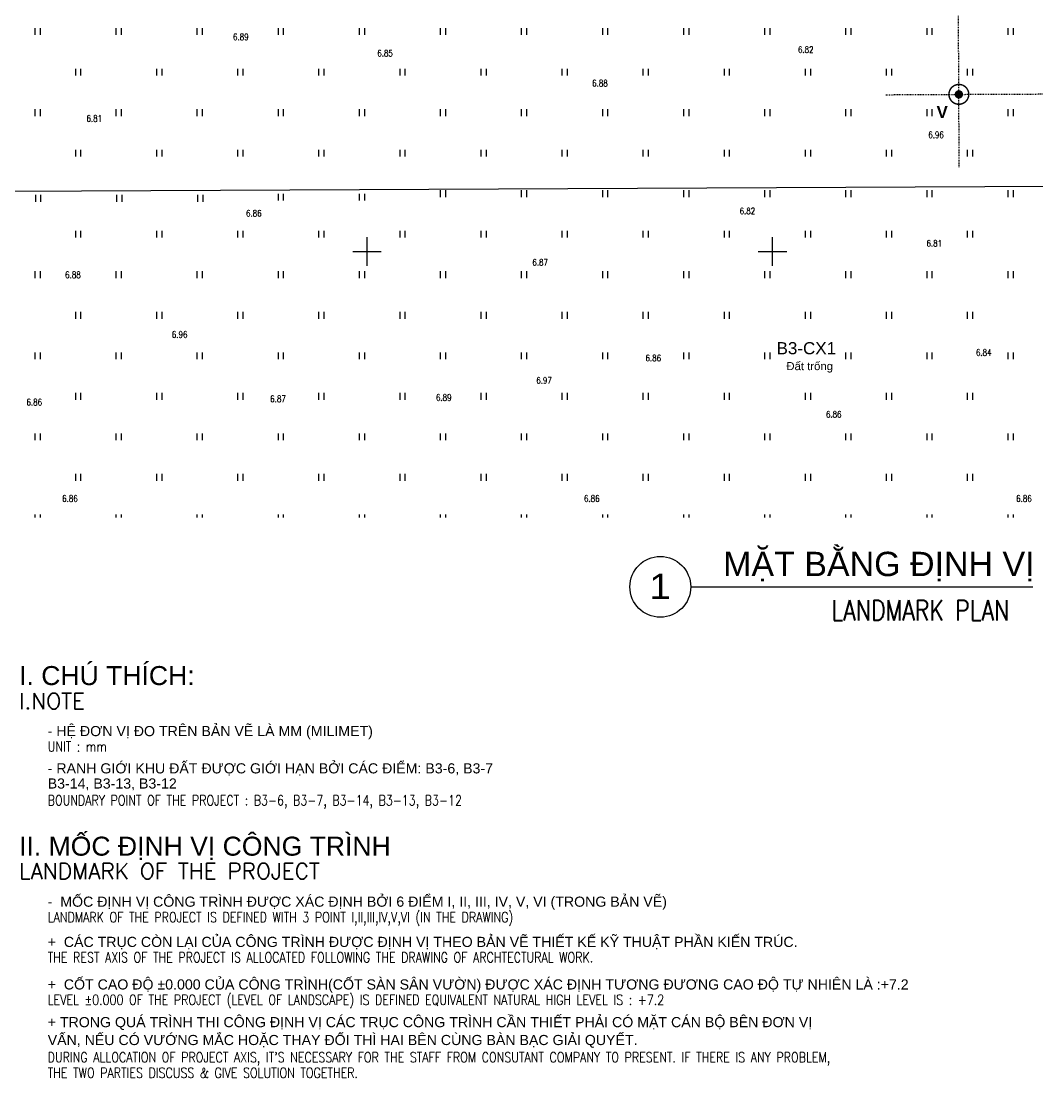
# Model space of a CAD drawing. Header units: millimetres. Extents: x 581430 to 583682, y 2329840 to 2330113.
# Drawn here: x 581493.2 to 581618.4, y 2329848.1 to 2329978.4 of the extents above; entities that cross this region are included whole.
import ezdxf
from ezdxf.xclip import XClip

# ---------------------------------------------------------------- set-up
doc = ezdxf.new("R2010")
doc.units = ezdxf.units.MM
doc.header["$LTSCALE"] = 0.001
doc.header["$MEASUREMENT"] = 0
doc.header["$XCLIPFRAME"] = 0
doc.linetypes.add('CENTER2', pattern=[1.125, 0.75, -0.125, 0.125, -0.125])
for name, color, linetype in [('03-TXT', 3, 'Continuous'), ('A-CEN', 1, 'CENTER2'), ('A-MARK', 7, 'Continuous'), ('Existing map', 250, 'Continuous'), ('IDEA_Text', 8, 'Continuous'), ('Red line', 1, 'Continuous'), ('TEXT VIET', 7, 'Continuous'), ('TOA DO', 7, 'Continuous')]:
    doc.layers.add(name, color=color, linetype=linetype)
doc.layers.add('EText', color=167, linetype='Continuous', lineweight=5)
doc.layers.add('TEXT VN1', color=7, linetype='Continuous', lineweight=13)
doc.styles.add('Arial', font='arial.ttf')
doc.styles.add('arial-2', font='arial.ttf')
doc.styles.add('arial-3', font='romans.shx', dxfattribs={"width": 0.7})
doc.styles.add('CHU', font='', dxfattribs={"height": 1.5})
doc.styles.add('DC', font='romans.shx', dxfattribs={"width": 0.8, "height": 0.8})
doc.styles.add('new block$0$giao thong chuan 28 06$0$giao thong chuan$0$giao thongsua theo ssd$0$giao thong canh quan$0$giao thong$0$VNARIALNARROW', font='')
doc.styles.add('style1', font='romans.shx')
doc.styles.get('CHU').set_extended_font_data('.VnArial')
doc.styles.get('new block$0$giao thong chuan 28 06$0$giao thong chuan$0$giao thongsua theo ssd$0$giao thong canh quan$0$giao thong$0$VNARIALNARROW').set_extended_font_data('.VnArialH', bold=True)

# ---------------------------------------------------------------- blocks, each defined once
blk = doc.blocks.new('Existing map')
at = {"layer": 'Existing map'}
for p, q in [((-235.9457331243902, -109.9018552773632), (-235.9457331243902, -110.7462612888776)), ((-235.2957331242505, -109.9018552773632), (-235.2957331242505, -110.7462612888776)), ((-225.9457331243902, -109.9018552773632), (-225.9457331243902, -110.7462612888776)), ((-225.2957331242505, -109.9018552773632), (-225.2957331242505, -110.7462612888776)), ((-215.9457331243902, -109.9018552773632), (-215.9457331243902, -110.7462612888776)), ((-215.2957331242505, -109.9018552773632), (-215.2957331242505, -110.7462612888776)), ((-205.9457331243902, -109.9018552773632), (-205.9457331243902, -110.7462612888776)), ((-205.2957331242505, -109.9018552773632), (-205.2957331242505, -110.7462612888776)), ((-195.9457331243902, -109.9018552773632), (-195.9457331243902, -110.7462612888776)), ((-195.2957331242505, -109.9018552773632), (-195.2957331242505, -110.7462612888776)), ((-185.9457331243902, -109.9018552773632), (-185.9457331243902, -110.7462612888776)), ((-185.2957331242505, -109.9018552773632), (-185.2957331242505, -110.7462612888776)), ((-175.9457331243902, -109.9018552773632), (-175.9457331243902, -110.7462612888776)), ((-175.2957331242505, -109.9018552773632), (-175.2957331242505, -110.7462612888776)), ((-165.9457331243902, -109.9018552773632), (-165.9457331243902, -110.7462612888776)), ((-165.2957331242505, -109.9018552773632), (-165.2957331242505, -110.7462612888776)), ((-155.9457331243902, -109.9018552773632), (-155.9457331243902, -110.7462612888776)), ((-155.2957331242505, -109.9018552773632), (-155.2957331242505, -110.7462612888776)), ((-145.9457331243902, -109.9018552773632), (-145.9457331243902, -110.7462612888776)), ((-145.2957331242505, -109.9018552773632), (-145.2957331242505, -110.7462612888776)), ((-135.9457331243902, -109.9018552773632), (-135.9457331243902, -110.7462612888776)), ((-135.2957331242505, -109.9018552773632), (-135.2957331242505, -110.7462612888776)), ((-125.9457331243902, -109.9018552773632), (-125.9457331243902, -110.7462612888776)), ((-125.2957331242505, -109.9018552773632), (-125.2957331242505, -110.7462612888776)), ((-115.9457331243902, -109.9018552773632), (-115.9457331243902, -110.7462612888776)), ((-115.2957331242505, -109.9018552773632), (-115.2957331242505, -110.7462612888776)), ((-230.9457331243902, -114.9018552773632), (-230.9457331243902, -115.7462612888776)), ((-230.2957331242505, -114.9018552773632), (-230.2957331242505, -115.7462612888776)), ((-220.9457331243902, -114.9018552773632), (-220.9457331243902, -115.7462612888776)), ((-220.2957331242505, -114.9018552773632), (-220.2957331242505, -115.7462612888776)), ((-210.9457331243902, -114.9018552773632), (-210.9457331243902, -115.7462612888776)), ((-210.2957331242505, -114.9018552773632), (-210.2957331242505, -115.7462612888776)), ((-200.9457331243902, -114.9018552773632), (-200.9457331243902, -115.7462612888776)), ((-200.2957331242505, -114.9018552773632), (-200.2957331242505, -115.7462612888776)), ((-190.9457331243902, -114.9018552773632), (-190.9457331243902, -115.7462612888776)), ((-190.2957331242505, -114.9018552773632), (-190.2957331242505, -115.7462612888776)), ((-180.9457331243902, -114.9018552773632), (-180.9457331243902, -115.7462612888776)), ((-180.2957331242505, -114.9018552773632), (-180.2957331242505, -115.7462612888776)), ((-170.9457331243902, -114.9018552773632), (-170.9457331243902, -115.7462612888776)), ((-170.2957331242505, -114.9018552773632), (-170.2957331242505, -115.7462612888776)), ((-160.9457331243902, -114.9018552773632), (-160.9457331243902, -115.7462612888776)), ((-160.2957331242505, -114.9018552773632), (-160.2957331242505, -115.7462612888776)), ((-150.9457331243902, -114.9018552773632), (-150.9457331243902, -115.7462612888776)), ((-150.2957331242505, -114.9018552773632), (-150.2957331242505, -115.7462612888776)), ((-140.9457331243902, -114.9018552773632), (-140.9457331243902, -115.7462612888776)), ((-140.2957331242505, -114.9018552773632), (-140.2957331242505, -115.7462612888776)), ((-130.9457331243902, -114.9018552773632), (-130.9457331243902, -115.7462612888776)), ((-130.2957331242505, -114.9018552773632), (-130.2957331242505, -115.7462612888776)), ((-120.9457331243902, -114.9018552773632), (-120.9457331243902, -115.7462612888776)), ((-120.2957331242505, -114.9018552773632), (-120.2957331242505, -115.7462612888776)), ((-235.9457331243902, -119.9018552773632), (-235.9457331243902, -120.7462612888776)), ((-235.2957331242505, -119.9018552773632), (-235.2957331242505, -120.7462612888776)), ((-225.9457331243902, -119.9018552773632), (-225.9457331243902, -120.7462612888776)), ((-225.2957331242505, -119.9018552773632), (-225.2957331242505, -120.7462612888776)), ((-215.9457331243902, -119.9018552773632), (-215.9457331243902, -120.7462612888776)), ((-215.2957331242505, -119.9018552773632), (-215.2957331242505, -120.7462612888776)), ((-205.9457331243902, -119.9018552773632), (-205.9457331243902, -120.7462612888776)), ((-205.2957331242505, -119.9018552773632), (-205.2957331242505, -120.7462612888776)), ((-195.9457331243902, -119.9018552773632), (-195.9457331243902, -120.7462612888776)), ((-195.2957331242505, -119.9018552773632), (-195.2957331242505, -120.7462612888776)), ((-185.9457331243902, -119.9018552773632), (-185.9457331243902, -120.7462612888776)), ((-185.2957331242505, -119.9018552773632), (-185.2957331242505, -120.7462612888776)), ((-175.9457331243902, -119.9018552773632), (-175.9457331243902, -120.7462612888776)), ((-175.2957331242505, -119.9018552773632), (-175.2957331242505, -120.7462612888776)), ((-165.9457331243902, -119.9018552773632), (-165.9457331243902, -120.7462612888776)), ((-165.2957331242505, -119.9018552773632), (-165.2957331242505, -120.7462612888776)), ((-155.9457331243902, -119.9018552773632), (-155.9457331243902, -120.7462612888776)), ((-155.2957331242505, -119.9018552773632), (-155.2957331242505, -120.7462612888776)), ((-145.9457331243902, -119.9018552773632), (-145.9457331243902, -120.7462612888776)), ((-145.2957331242505, -119.9018552773632), (-145.2957331242505, -120.7462612888776)), ((-135.9457331243902, -119.9018552773632), (-135.9457331243902, -120.7462612888776)), ((-135.2957331242505, -119.9018552773632), (-135.2957331242505, -120.7462612888776)), ((-125.9457331243902, -119.9018552773632), (-125.9457331243902, -120.7462612888776)), ((-125.2957331242505, -119.9018552773632), (-125.2957331242505, -120.7462612888776)), ((-115.9457331243902, -119.9018552773632), (-115.9457331243902, -120.7462612888776)), ((-115.2957331242505, -119.9018552773632), (-115.2957331242505, -120.7462612888776)), ((-230.9457331243902, -124.9018552773632), (-230.9457331243902, -125.7462612888776)), ((-230.2957331242505, -124.9018552773632), (-230.2957331242505, -125.7462612888776)), ((-220.9457331243902, -124.9018552773632), (-220.9457331243902, -125.7462612888776)), ((-220.2957331242505, -124.9018552773632), (-220.2957331242505, -125.7462612888776)), ((-210.9457331243902, -124.9018552773632), (-210.9457331243902, -125.7462612888776)), ((-210.2957331242505, -124.9018552773632), (-210.2957331242505, -125.7462612888776)), ((-200.9457331243902, -124.9018552773632), (-200.9457331243902, -125.7462612888776)), ((-200.2957331242505, -124.9018552773632), (-200.2957331242505, -125.7462612888776)), ((-190.9457331243902, -124.9018552773632), (-190.9457331243902, -125.7462612888776)), ((-190.2957331242505, -124.9018552773632), (-190.2957331242505, -125.7462612888776)), ((-180.9457331243902, -124.9018552773632), (-180.9457331243902, -125.7462612888776)), ((-180.2957331242505, -124.9018552773632), (-180.2957331242505, -125.7462612888776)), ((-170.9457331243902, -124.9018552773632), (-170.9457331243902, -125.7462612888776)), ((-170.2957331242505, -124.9018552773632), (-170.2957331242505, -125.7462612888776)), ((-160.9457331243902, -124.9018552773632), (-160.9457331243902, -125.7462612888776)), ((-160.2957331242505, -124.9018552773632), (-160.2957331242505, -125.7462612888776)), ((-150.9457331243902, -124.9018552773632), (-150.9457331243902, -125.7462612888776)), ((-150.2957331242505, -124.9018552773632), (-150.2957331242505, -125.7462612888776)), ((-140.9457331243902, -124.9018552773632), (-140.9457331243902, -125.7462612888776)), ((-140.2957331242505, -124.9018552773632), (-140.2957331242505, -125.7462612888776)), ((-130.9457331243902, -124.9018552773632), (-130.9457331243902, -125.7462612888776)), ((-130.2957331242505, -124.9018552773632), (-130.2957331242505, -125.7462612888776)), ((-120.9457331243902, -124.9018552773632), (-120.9457331243902, -125.7462612888776)), ((-120.2957331242505, -124.9018552773632), (-120.2957331242505, -125.7462612888776)), ((-205.9457331243902, -130.3238420109265), (-205.9457331243902, -131.1682480224408)), ((-205.2957331242505, -130.3238420109265), (-205.2957331242505, -131.1682480224408)), ((-195.9457331243902, -130.3238420109265), (-195.9457331243902, -131.1682480224408)), ((-195.2957331242505, -130.3238420109265), (-195.2957331242505, -131.1682480224408)), ((-185.9457331243902, -129.9018552773632), (-185.9457331243902, -130.7462612888776)), ((-185.2957331242505, -129.9018552773632), (-185.2957331242505, -130.7462612888776)), ((-175.9457331243902, -129.9018552773632), (-175.9457331243902, -130.7462612888776)), ((-175.2957331242505, -129.9018552773632), (-175.2957331242505, -130.7462612888776)), ((-165.9457331243902, -129.9018552773632), (-165.9457331243902, -130.7462612888776)), ((-165.2957331242505, -129.9018552773632), (-165.2957331242505, -130.7462612888776)), ((-155.9457331243902, -129.9018552773632), (-155.9457331243902, -130.7462612888776)), ((-155.2957331242505, -129.9018552773632), (-155.2957331242505, -130.7462612888776)), ((-145.9457331243902, -129.9018552773632), (-145.9457331243902, -130.7462612888776)), ((-145.2957331242505, -129.9018552773632), (-145.2957331242505, -130.7462612888776)), ((-135.9457331243902, -129.9018552773632), (-135.9457331243902, -130.7462612888776)), ((-135.2957331242505, -129.9018552773632), (-135.2957331242505, -130.7462612888776)), ((-125.9457331243902, -129.9018552773632), (-125.9457331243902, -130.7462612888776)), ((-125.2957331242505, -129.9018552773632), (-125.2957331242505, -130.7462612888776)), ((-115.9457331243902, -129.9018552773632), (-115.9457331243902, -130.7462612888776)), ((-115.2957331242505, -129.9018552773632), (-115.2957331242505, -130.7462612888776)), ((-235.8753204070963, -130.4645039355382), (-235.8753204070963, -131.3089099470526)), ((-235.2253204069566, -130.4645039355382), (-235.2253204069566, -131.3089099470526)), ((-225.8753204070963, -130.4645039355382), (-225.8753204070963, -131.3089099470526)), ((-225.2253204069566, -130.4645039355382), (-225.2253204069566, -131.3089099470526)), ((-215.8753204070963, -130.4645039355382), (-215.8753204070963, -131.3089099470526)), ((-215.2253204069566, -130.4645039355382), (-215.2253204069566, -131.3089099470526)), ((-230.9457331243902, -134.9018552773632), (-230.9457331243902, -135.7462612888776)), ((-230.2957331242505, -134.9018552773632), (-230.2957331242505, -135.7462612888776)), ((-220.9457331243902, -134.9018552773632), (-220.9457331243902, -135.7462612888776)), ((-220.2957331242505, -134.9018552773632), (-220.2957331242505, -135.7462612888776)), ((-210.9457331243902, -134.9018552773632), (-210.9457331243902, -135.7462612888776)), ((-210.2957331242505, -134.9018552773632), (-210.2957331242505, -135.7462612888776)), ((-200.9457331243902, -134.9018552773632), (-200.9457331243902, -135.7462612888776)), ((-200.2957331242505, -134.9018552773632), (-200.2957331242505, -135.7462612888776)), ((-190.9457331243902, -134.9018552773632), (-190.9457331243902, -135.7462612888776)), ((-190.2957331242505, -134.9018552773632), (-190.2957331242505, -135.7462612888776)), ((-180.9457331243902, -134.9018552773632), (-180.9457331243902, -135.7462612888776)), ((-180.2957331242505, -134.9018552773632), (-180.2957331242505, -135.7462612888776)), ((-170.9457331243902, -134.9018552773632), (-170.9457331243902, -135.7462612888776)), ((-170.2957331242505, -134.9018552773632), (-170.2957331242505, -135.7462612888776)), ((-160.9457331243902, -134.9018552773632), (-160.9457331243902, -135.7462612888776)), ((-160.2957331242505, -134.9018552773632), (-160.2957331242505, -135.7462612888776)), ((-150.9457331243902, -134.9018552773632), (-150.9457331243902, -135.7462612888776)), ((-150.2957331242505, -134.9018552773632), (-150.2957331242505, -135.7462612888776)), ((-140.9457331243902, -134.9018552773632), (-140.9457331243902, -135.7462612888776)), ((-140.2957331242505, -134.9018552773632), (-140.2957331242505, -135.7462612888776)), ((-130.9457331243902, -134.9018552773632), (-130.9457331243902, -135.7462612888776)), ((-130.2957331242505, -134.9018552773632), (-130.2957331242505, -135.7462612888776)), ((-120.9457331243902, -134.9018552773632), (-120.9457331243902, -135.7462612888776)), ((-120.2957331242505, -134.9018552773632), (-120.2957331242505, -135.7462612888776)), ((-194.9674589661881, -139.2046829992905), (-194.9674589661881, -135.7046829992905)), ((-144.9674589661881, -139.2046829992905), (-144.9674589661881, -135.7046829992905)), ((-196.7174589661881, -137.4546829992905), (-193.2174589661881, -137.4546829992905)), ((-146.7174589661881, -137.4546829992905), (-143.2174589661881, -137.4546829992905)), ((-235.9457331243902, -139.9018552773632), (-235.9457331243902, -140.7462612888776)), ((-235.2957331242505, -139.9018552773632), (-235.2957331242505, -140.7462612888776)), ((-225.9457331243902, -139.9018552773632), (-225.9457331243902, -140.7462612888776)), ((-225.2957331242505, -139.9018552773632), (-225.2957331242505, -140.7462612888776)), ((-215.9457331243902, -139.9018552773632), (-215.9457331243902, -140.7462612888776)), ((-215.2957331242505, -139.9018552773632), (-215.2957331242505, -140.7462612888776)), ((-205.9457331243902, -139.9018552773632), (-205.9457331243902, -140.7462612888776)), ((-205.2957331242505, -139.9018552773632), (-205.2957331242505, -140.7462612888776)), ((-195.9457331243902, -139.9018552773632), (-195.9457331243902, -140.7462612888776)), ((-195.2957331242505, -139.9018552773632), (-195.2957331242505, -140.7462612888776)), ((-185.9457331243902, -139.9018552773632), (-185.9457331243902, -140.7462612888776)), ((-185.2957331242505, -139.9018552773632), (-185.2957331242505, -140.7462612888776)), ((-175.9457331243902, -139.9018552773632), (-175.9457331243902, -140.7462612888776)), ((-175.2957331242505, -139.9018552773632), (-175.2957331242505, -140.7462612888776)), ((-165.9457331243902, -139.9018552773632), (-165.9457331243902, -140.7462612888776)), ((-165.2957331242505, -139.9018552773632), (-165.2957331242505, -140.7462612888776)), ((-155.9457331243902, -139.9018552773632), (-155.9457331243902, -140.7462612888776)), ((-155.2957331242505, -139.9018552773632), (-155.2957331242505, -140.7462612888776)), ((-145.9457331243902, -139.9018552773632), (-145.9457331243902, -140.7462612888776)), ((-145.2957331242505, -139.9018552773632), (-145.2957331242505, -140.7462612888776)), ((-135.9457331243902, -139.9018552773632), (-135.9457331243902, -140.7462612888776)), ((-135.2957331242505, -139.9018552773632), (-135.2957331242505, -140.7462612888776)), ((-125.9457331243902, -139.9018552773632), (-125.9457331243902, -140.7462612888776)), ((-125.2957331242505, -139.9018552773632), (-125.2957331242505, -140.7462612888776)), ((-115.9457331243902, -139.9018552773632), (-115.9457331243902, -140.7462612888776)), ((-115.2957331242505, -139.9018552773632), (-115.2957331242505, -140.7462612888776)), ((-230.9457331243902, -144.9018552773632), (-230.9457331243902, -145.7462612888776)), ((-230.2957331242505, -144.9018552773632), (-230.2957331242505, -145.7462612888776)), ((-220.9457331243902, -144.9018552773632), (-220.9457331243902, -145.7462612888776)), ((-220.2957331242505, -144.9018552773632), (-220.2957331242505, -145.7462612888776)), ((-210.9457331243902, -144.9018552773632), (-210.9457331243902, -145.7462612888776)), ((-210.2957331242505, -144.9018552773632), (-210.2957331242505, -145.7462612888776)), ((-200.9457331243902, -144.9018552773632), (-200.9457331243902, -145.7462612888776)), ((-200.2957331242505, -144.9018552773632), (-200.2957331242505, -145.7462612888776)), ((-190.9457331243902, -144.9018552773632), (-190.9457331243902, -145.7462612888776)), ((-190.2957331242505, -144.9018552773632), (-190.2957331242505, -145.7462612888776)), ((-180.9457331243902, -144.9018552773632), (-180.9457331243902, -145.7462612888776)), ((-180.2957331242505, -144.9018552773632), (-180.2957331242505, -145.7462612888776)), ((-170.9457331243902, -144.9018552773632), (-170.9457331243902, -145.7462612888776)), ((-170.2957331242505, -144.9018552773632), (-170.2957331242505, -145.7462612888776)), ((-160.9457331243902, -144.9018552773632), (-160.9457331243902, -145.7462612888776)), ((-160.2957331242505, -144.9018552773632), (-160.2957331242505, -145.7462612888776)), ((-150.9457331243902, -144.9018552773632), (-150.9457331243902, -145.7462612888776)), ((-150.2957331242505, -144.9018552773632), (-150.2957331242505, -145.7462612888776)), ((-140.9457331243902, -144.9018552773632), (-140.9457331243902, -145.7462612888776)), ((-140.2957331242505, -144.9018552773632), (-140.2957331242505, -145.7462612888776)), ((-130.9457331243902, -144.9018552773632), (-130.9457331243902, -145.7462612888776)), ((-130.2957331242505, -144.9018552773632), (-130.2957331242505, -145.7462612888776)), ((-120.9457331243902, -144.9018552773632), (-120.9457331243902, -145.7462612888776)), ((-120.2957331242505, -144.9018552773632), (-120.2957331242505, -145.7462612888776)), ((-235.9457331243902, -149.9018552773632), (-235.9457331243902, -150.7462612888776)), ((-235.2957331242505, -149.9018552773632), (-235.2957331242505, -150.7462612888776)), ((-225.9457331243902, -149.9018552773632), (-225.9457331243902, -150.7462612888776)), ((-225.2957331242505, -149.9018552773632), (-225.2957331242505, -150.7462612888776)), ((-215.9457331243902, -149.9018552773632), (-215.9457331243902, -150.7462612888776)), ((-215.2957331242505, -149.9018552773632), (-215.2957331242505, -150.7462612888776)), ((-205.9457331243902, -149.9018552773632), (-205.9457331243902, -150.7462612888776)), ((-205.2957331242505, -149.9018552773632), (-205.2957331242505, -150.7462612888776)), ((-195.9457331243902, -149.9018552773632), (-195.9457331243902, -150.7462612888776)), ((-195.2957331242505, -149.9018552773632), (-195.2957331242505, -150.7462612888776)), ((-185.9457331243902, -149.9018552773632), (-185.9457331243902, -150.7462612888776)), ((-185.2957331242505, -149.9018552773632), (-185.2957331242505, -150.7462612888776)), ((-175.9457331243902, -149.9018552773632), (-175.9457331243902, -150.7462612888776)), ((-175.2957331242505, -149.9018552773632), (-175.2957331242505, -150.7462612888776)), ((-165.9457331243902, -149.9018552773632), (-165.9457331243902, -150.7462612888776)), ((-165.2957331242505, -149.9018552773632), (-165.2957331242505, -150.7462612888776)), ((-155.9457331243902, -149.9018552773632), (-155.9457331243902, -150.7462612888776)), ((-155.2957331242505, -149.9018552773632), (-155.2957331242505, -150.7462612888776)), ((-145.9457331243902, -149.9018552773632), (-145.9457331243902, -150.7462612888776)), ((-145.2957331242505, -149.9018552773632), (-145.2957331242505, -150.7462612888776)), ((-135.9457331243902, -149.9018552773632), (-135.9457331243902, -150.7462612888776)), ((-135.2957331242505, -149.9018552773632), (-135.2957331242505, -150.7462612888776)), ((-125.9457331243902, -149.9018552773632), (-125.9457331243902, -150.7462612888776)), ((-125.2957331242505, -149.9018552773632), (-125.2957331242505, -150.7462612888776)), ((-115.9457331243902, -149.9018552773632), (-115.9457331243902, -150.7462612888776)), ((-115.2957331242505, -149.9018552773632), (-115.2957331242505, -150.7462612888776)), ((-230.9457331243902, -154.9018552773632), (-230.9457331243902, -155.7462612888776)), ((-230.2957331242505, -154.9018552773632), (-230.2957331242505, -155.7462612888776)), ((-220.9457331243902, -154.9018552773632), (-220.9457331243902, -155.7462612888776)), ((-220.2957331242505, -154.9018552773632), (-220.2957331242505, -155.7462612888776)), ((-210.9457331243902, -154.9018552773632), (-210.9457331243902, -155.7462612888776)), ((-210.2957331242505, -154.9018552773632), (-210.2957331242505, -155.7462612888776)), ((-200.9457331243902, -154.9018552773632), (-200.9457331243902, -155.7462612888776)), ((-200.2957331242505, -154.9018552773632), (-200.2957331242505, -155.7462612888776)), ((-190.9457331243902, -154.9018552773632), (-190.9457331243902, -155.7462612888776)), ((-190.2957331242505, -154.9018552773632), (-190.2957331242505, -155.7462612888776)), ((-180.9457331243902, -154.9018552773632), (-180.9457331243902, -155.7462612888776)), ((-180.2957331242505, -154.9018552773632), (-180.2957331242505, -155.7462612888776)), ((-170.9457331243902, -154.9018552773632), (-170.9457331243902, -155.7462612888776)), ((-170.2957331242505, -154.9018552773632), (-170.2957331242505, -155.7462612888776)), ((-160.9457331243902, -154.9018552773632), (-160.9457331243902, -155.7462612888776)), ((-160.2957331242505, -154.9018552773632), (-160.2957331242505, -155.7462612888776)), ((-150.9457331243902, -154.9018552773632), (-150.9457331243902, -155.7462612888776)), ((-150.2957331242505, -154.9018552773632), (-150.2957331242505, -155.7462612888776)), ((-140.9457331243902, -154.9018552773632), (-140.9457331243902, -155.7462612888776)), ((-140.2957331242505, -154.9018552773632), (-140.2957331242505, -155.7462612888776)), ((-130.9457331243902, -154.9018552773632), (-130.9457331243902, -155.7462612888776)), ((-130.2957331242505, -154.9018552773632), (-130.2957331242505, -155.7462612888776)), ((-120.9457331243902, -154.9018552773632), (-120.9457331243902, -155.7462612888776)), ((-120.2957331242505, -154.9018552773632), (-120.2957331242505, -155.7462612888776)), ((-235.9457331243902, -159.9018552773632), (-235.9457331243902, -160.7462612888776)), ((-235.2957331242505, -159.9018552773632), (-235.2957331242505, -160.7462612888776)), ((-225.9457331243902, -159.9018552773632), (-225.9457331243902, -160.7462612888776)), ((-225.2957331242505, -159.9018552773632), (-225.2957331242505, -160.7462612888776)), ((-215.9457331243902, -159.9018552773632), (-215.9457331243902, -160.7462612888776)), ((-215.2957331242505, -159.9018552773632), (-215.2957331242505, -160.7462612888776)), ((-205.9457331243902, -159.9018552773632), (-205.9457331243902, -160.7462612888776)), ((-205.2957331242505, -159.9018552773632), (-205.2957331242505, -160.7462612888776)), ((-195.9457331243902, -159.9018552773632), (-195.9457331243902, -160.7462612888776)), ((-195.2957331242505, -159.9018552773632), (-195.2957331242505, -160.7462612888776)), ((-185.9457331243902, -159.9018552773632), (-185.9457331243902, -160.7462612888776)), ((-185.2957331242505, -159.9018552773632), (-185.2957331242505, -160.7462612888776)), ((-175.9457331243902, -159.9018552773632), (-175.9457331243902, -160.7462612888776)), ((-175.2957331242505, -159.9018552773632), (-175.2957331242505, -160.7462612888776)), ((-165.9457331243902, -159.9018552773632), (-165.9457331243902, -160.7462612888776)), ((-165.2957331242505, -159.9018552773632), (-165.2957331242505, -160.7462612888776)), ((-155.9457331243902, -159.9018552773632), (-155.9457331243902, -160.7462612888776)), ((-155.2957331242505, -159.9018552773632), (-155.2957331242505, -160.7462612888776)), ((-145.9457331243902, -159.9018552773632), (-145.9457331243902, -160.7462612888776)), ((-145.2957331242505, -159.9018552773632), (-145.2957331242505, -160.7462612888776)), ((-135.9457331243902, -159.9018552773632), (-135.9457331243902, -160.7462612888776)), ((-135.2957331242505, -159.9018552773632), (-135.2957331242505, -160.7462612888776)), ((-125.9457331243902, -159.9018552773632), (-125.9457331243902, -160.7462612888776)), ((-125.2957331242505, -159.9018552773632), (-125.2957331242505, -160.7462612888776)), ((-115.9457331243902, -159.9018552773632), (-115.9457331243902, -160.7462612888776)), ((-115.2957331242505, -159.9018552773632), (-115.2957331242505, -160.7462612888776)), ((-230.9457331243902, -164.9018552773632), (-230.9457331243902, -165.7462612888776)), ((-230.2957331242505, -164.9018552773632), (-230.2957331242505, -165.7462612888776)), ((-220.9457331243902, -164.9018552773632), (-220.9457331243902, -165.7462612888776)), ((-220.2957331242505, -164.9018552773632), (-220.2957331242505, -165.7462612888776)), ((-210.9457331243902, -164.9018552773632), (-210.9457331243902, -165.7462612888776)), ((-210.2957331242505, -164.9018552773632), (-210.2957331242505, -165.7462612888776)), ((-200.9457331243902, -164.9018552773632), (-200.9457331243902, -165.7462612888776)), ((-200.2957331242505, -164.9018552773632), (-200.2957331242505, -165.7462612888776)), ((-190.9457331243902, -164.9018552773632), (-190.9457331243902, -165.7462612888776)), ((-190.2957331242505, -164.9018552773632), (-190.2957331242505, -165.7462612888776)), ((-180.9457331243902, -164.9018552773632), (-180.9457331243902, -165.7462612888776)), ((-180.2957331242505, -164.9018552773632), (-180.2957331242505, -165.7462612888776)), ((-170.9457331243902, -164.9018552773632), (-170.9457331243902, -165.7462612888776)), ((-170.2957331242505, -164.9018552773632), (-170.2957331242505, -165.7462612888776)), ((-160.9457331243902, -164.9018552773632), (-160.9457331243902, -165.7462612888776)), ((-160.2957331242505, -164.9018552773632), (-160.2957331242505, -165.7462612888776)), ((-150.9457331243902, -164.9018552773632), (-150.9457331243902, -165.7462612888776)), ((-150.2957331242505, -164.9018552773632), (-150.2957331242505, -165.7462612888776)), ((-140.9457331243902, -164.9018552773632), (-140.9457331243902, -165.7462612888776)), ((-140.2957331242505, -164.9018552773632), (-140.2957331242505, -165.7462612888776)), ((-130.9457331243902, -164.9018552773632), (-130.9457331243902, -165.7462612888776)), ((-130.2957331242505, -164.9018552773632), (-130.2957331242505, -165.7462612888776)), ((-120.9457331243902, -164.9018552773632), (-120.9457331243902, -165.7462612888776)), ((-120.2957331242505, -164.9018552773632), (-120.2957331242505, -165.7462612888776)), ((-235.9457331243902, -169.9018552773632), (-235.9457331243902, -170.7462612888776)), ((-235.2957331242505, -169.9018552773632), (-235.2957331242505, -170.7462612888776)), ((-225.9457331243902, -169.9018552773632), (-225.9457331243902, -170.7462612888776)), ((-225.2957331242505, -169.9018552773632), (-225.2957331242505, -170.7462612888776)), ((-215.9457331243902, -169.9018552773632), (-215.9457331243902, -170.7462612888776)), ((-215.2957331242505, -169.9018552773632), (-215.2957331242505, -170.7462612888776)), ((-205.9457331243902, -169.9018552773632), (-205.9457331243902, -170.7462612888776)), ((-205.2957331242505, -169.9018552773632), (-205.2957331242505, -170.7462612888776)), ((-195.9457331243902, -169.9018552773632), (-195.9457331243902, -170.7462612888776)), ((-195.2957331242505, -169.9018552773632), (-195.2957331242505, -170.7462612888776)), ((-185.9457331243902, -169.9018552773632), (-185.9457331243902, -170.7462612888776)), ((-185.2957331242505, -169.9018552773632), (-185.2957331242505, -170.7462612888776)), ((-175.9457331243902, -169.9018552773632), (-175.9457331243902, -170.7462612888776)), ((-175.2957331242505, -169.9018552773632), (-175.2957331242505, -170.7462612888776)), ((-165.9457331243902, -169.9018552773632), (-165.9457331243902, -170.7462612888776)), ((-165.2957331242505, -169.9018552773632), (-165.2957331242505, -170.7462612888776)), ((-155.9457331243902, -169.9018552773632), (-155.9457331243902, -170.7462612888776)), ((-155.2957331242505, -169.9018552773632), (-155.2957331242505, -170.7462612888776)), ((-145.9457331243902, -169.9018552773632), (-145.9457331243902, -170.7462612888776)), ((-145.2957331242505, -169.9018552773632), (-145.2957331242505, -170.7462612888776)), ((-135.9457331243902, -169.9018552773632), (-135.9457331243902, -170.7462612888776)), ((-135.2957331242505, -169.9018552773632), (-135.2957331242505, -170.7462612888776)), ((-125.9457331243902, -169.9018552773632), (-125.9457331243902, -170.7462612888776)), ((-125.2957331242505, -169.9018552773632), (-125.2957331242505, -170.7462612888776)), ((-115.9457331243902, -169.9018552773632), (-115.9457331243902, -170.7462612888776)), ((-115.2957331242505, -169.9018552773632), (-115.2957331242505, -170.7462612888776))]:
    blk.add_line(p, q, dxfattribs=at)
at = {"layer": 'Existing map', "style": 'DC', "width": 0.8}
for s, p in [('6.89', (-211.4930179704679, -111.3836776777171)), ('6.85', (-193.704994937405, -113.3989086174406)), ('6.82', (-141.8323260792531, -112.9552223319188)), ('6.88', (-167.2019110505935, -117.0906176236458)), ('6.81', (-229.5740674482659, -121.4438465540297)), ('6.96', (-125.7588281030767, -123.4560436625034)), ('6.86', (-209.8983521218179, -133.1433106879704)), ('6.82', (-149.0238716778113, -132.8594035450369)), ('6.81', (-125.9755042340839, -136.8535595671274)), ('6.87', (-174.5831230857875, -139.197461609263)), ('6.88', (-232.2073118714616, -140.7301084203646)), ('6.96', (-219.0467165255686, -148.09598382283)), ('6.84', (-119.8746880131075, -150.3242993340828)), ('6.86', (-160.6226619754452, -150.9970436287113)), ('6.97', (-174.1023521977477, -153.7549064802006)), ('6.89', (-186.4670662493445, -155.8757461179048)), ('6.86', (-236.9693815724459, -156.4447921905667)), ('6.87', (-206.9117136434652, -156.0396184385754)), ('6.86', (-138.3788277097046, -157.9486690852791)), ('6.86', (-232.5770467156544, -168.3288013208658)), ('6.86', (-168.2138499153079, -168.3288013208658)), ('6.86', (-114.9130786745809, -168.3288013208658))]:
    blk.add_text(s, height=0.8000852443943126, dxfattribs=at).set_placement(p)
at = {"layer": 'Existing map', "style": 'CHU'}
for s, height, p in [('B3-CX1', 1.500159132469803, (-144.4617098044837, -150.1356000863016)), ('§Êt trèng', 1, (-143.2513432165142, -152.0914329160005))]:
    blk.add_text(s, height=height, dxfattribs=at).set_placement(p)
blk = doc.blocks.new('boundary point')
at = {"layer": 'TOA DO', "color": 7, "const_width": 0.1446074892753036}
blk.add_lwpolyline([(0.3708078397321515, 0.9090435586404055, -202.354613466488), (0.3527673967764713, 0.9161952901631594, 1.456600399150855)], format="xyb", dxfattribs=at)
at = {"layer": 'TOA DO', "color": 1, "const_width": 0.4137353667351834, "flags": 128}
blk.add_lwpolyline([(-0.2068676829221658, -2.328306436538696e-10, 1), (0.2068676829803735, -2.328306436538696e-10, 1)], format="xyb", close=True, dxfattribs=at)

msp = doc.modelspace()

# ---------------------------------------------------------------- linework, layer by layer
at = {"layer": 'A-CEN'}
for p, q in [((581608.853947213, 2329960.38364158), (581608.5503533864, 2330025.48782264)), ((581608.8550793008, 2329960.383646964), (581608.5514854742, 2330025.487828025)), ((581599.812076721, 2329969.341575382), (581677.0173821729, 2329969.701599176))]:
    msp.add_line(p, q, dxfattribs=at)
at = {"layer": 'A-MARK'}
msp.add_line((581575.7418259935, 2329908.627672285), (581617.917787655, 2329908.627672285), dxfattribs=at)
msp.add_circle((581571.9918259118, 2329908.627672285), 3.750000081909325, dxfattribs=at)
at = {"layer": 'Red line'}
msp.add_lwpolyline([(581705.9761883096, 2330026.75), (581675.8361883094, 2330056.61), (581482.9961882166, 2330055.710043403), (581483.4361884227, 2329957.389952435), (581706.2961883097, 2329958.45)], close=True, dxfattribs=at)

# ---------------------------------------------------------------- block references
ref = msp.add_blockref('Existing map', (581730.7936472758, 2330087.454682999))
XClip(ref).set_block_clipping_path([(-309.5753765584668, -170.2706607216969), (49.0361552699469, 25.28126773238182)])
at = {"layer": 'TOA DO', "color": 1, "xscale": 1.244748808668659, "yscale": 1.244748808668659, "zscale": 1.244748808668659}
msp.add_blockref('boundary point', (581608.8119788681, 2329969.38354375), dxfattribs=at)

# ---------------------------------------------------------------- texts
at = {"layer": '03-TXT', "color": 2, "style": 'arial-2', "width": 1.1}
msp.add_text('1', height=3.125000068257771, dxfattribs=at).set_placement((581570.6263177422, 2329907.124994385))
at = {"layer": 'EText', "style": 'style1', "width": 0.8}
msp.add_text('LANDMARK PLAN', height=2.500000054660786, dxfattribs=at).set_placement((581593.0819282371, 2329904.496317475))
at = {"layer": 'IDEA_Text', "style": 'arial-3'}
for s, p in [('I.NOTE', (581492.9156622177, 2329893.556083736)), ('LANDMARK OF THE PROJECT', (581492.9156622177, 2329872.578486243))]:
    msp.add_text(s, height=1.953125, dxfattribs=at).set_placement(p)
at = {"layer": 'IDEA_Text', "style": 'arial-3', "width": 0.8}
for s, p in [('UNIT : mm', (581496.43939543, 2329888.304972788)), ('BOUNDARY POINT OF THE PROJECT : B3-6, B3-7, B3-14, B3-13, B3-12', (581496.43939543, 2329881.669564398)), ('LANDMARK OF THE PROJECT IS DEFINED WITH 3 POINT I,II,III,IV,V,VI (IN THE DRAWING)', (581496.43939543, 2329867.245120144)), ('THE REST AXIS OF THE PROJECT IS ALLOCATED FOLLOWING THE DRAWING OF ARCHTECTURAL WORK.', (581496.43939543, 2329862.297773791)), ('LEVEL %%P0.000 OF THE PROJECT (LEVEL OF LANDSCAPE) IS DEFINED EQUIVALENT NATURAL HIGH LEVEL IS : +7.2', (581496.43939543, 2329857.059800752)), ("DURING ALLOCATION OF PROJECT AXIS, IT'S NECESSARY FOR THE STAFF FROM CONSUTANT COMPANY TO PRESENT. IF THERE IS ANY PROBLEM, ", (581496.43939543, 2329849.971763636)), ('THE TWO PARTIES DISCUSS & GIVE SOLUTION TOGETHER.', (581496.43939543, 2329848.05490139))]:
    msp.add_text(s, height=1.25, dxfattribs=at).set_placement(p)
at = {"layer": 'TEXT VIET', "style": 'Arial'}
for s, height, p in [('I. CHÚ THÍCH:', 2.34375, (581492.9156622177, 2329896.5118142)), ('- HỆ ĐƠN VỊ ĐO TRÊN BẢN VẼ LÀ MM (MILIMET)', 1.25, (581496.43939543, 2329890.210888058)), ('- RANH GIỚI KHU ĐẤT ĐƯỢC GIỚI HẠN BỞI CÁC ĐIỂM: B3-6, B3-7', 1.25, (581496.43939543, 2329885.613280661)), ('B3-14, B3-13, B3-12', 1.25, (581496.43939543, 2329883.745607819)), ('II. MỐC ĐỊNH VỊ CÔNG TRÌNH', 2.34375, (581492.9156622177, 2329875.467020893)), ('-  MỐC ĐỊNH VỊ CÔNG TRÌNH ĐƯỢC XÁC ĐỊNH BỞI 6 ĐIỂM I, II, III, IV, V, VI (TRONG BẢN VẼ)', 1.25, (581496.43939543, 2329869.166094751)), ('+  CÁC TRỤC CÒN LẠI CỦA CÔNG TRÌNH ĐƯỢC ĐỊNH VỊ THEO BẢN VẼ THIẾT KẾ KỸ THUẬT PHẦN KIẾN TRÚC.', 1.25, (581496.43939543, 2329864.203683341)), ('+  CỐT CAO ĐỘ %%P0.000 CỦA CÔNG TRÌNH(CỐT SÀN SÂN VƯỜN) ĐƯỢC XÁC ĐỊNH TƯƠNG ĐƯƠNG CAO ĐỘ TỰ NHIÊN LÀ :+7.2', 1.25, (581496.43939543, 2329858.955852641)), ('+ TRONG QUÁ TRÌNH THI CÔNG ĐỊNH VỊ CÁC TRỤC CÔNG TRÌNH CẦN THIẾT PHẢI CÓ MẶT CÁN BỘ BÊN ĐƠN VỊ   ', 1.25, (581496.43939543, 2329854.306141748)), ('VẤN, NẾU CÓ VƯỚNG MẮC HOẶC THAY ĐỔI THÌ HAI BÊN CÙNG BÀN BẠC GIẢI QUYẾT.', 1.25, (581496.43939543, 2329852.100111404))]:
    msp.add_text(s, height=height, dxfattribs=at).set_placement(p)
at = {"layer": 'TEXT VN1', "style": 'Arial'}
msp.add_text('MẶT BẰNG ĐỊNH VỊ', height=3.000000065592943, dxfattribs=at).set_placement((581579.7394337846, 2329909.953449486))
at = {"layer": 'TOA DO', "color": 1, "style": 'new block$0$giao thong chuan 28 06$0$giao thong chuan$0$giao thongsua theo ssd$0$giao thong canh quan$0$giao thong$0$VNARIALNARROW'}
msp.add_text('V', height=1.5, rotation=0.2695185079907751, dxfattribs=at).set_placement((581606.0639465441, 2329966.458244238))

doc.saveas('drawing.dxf')
